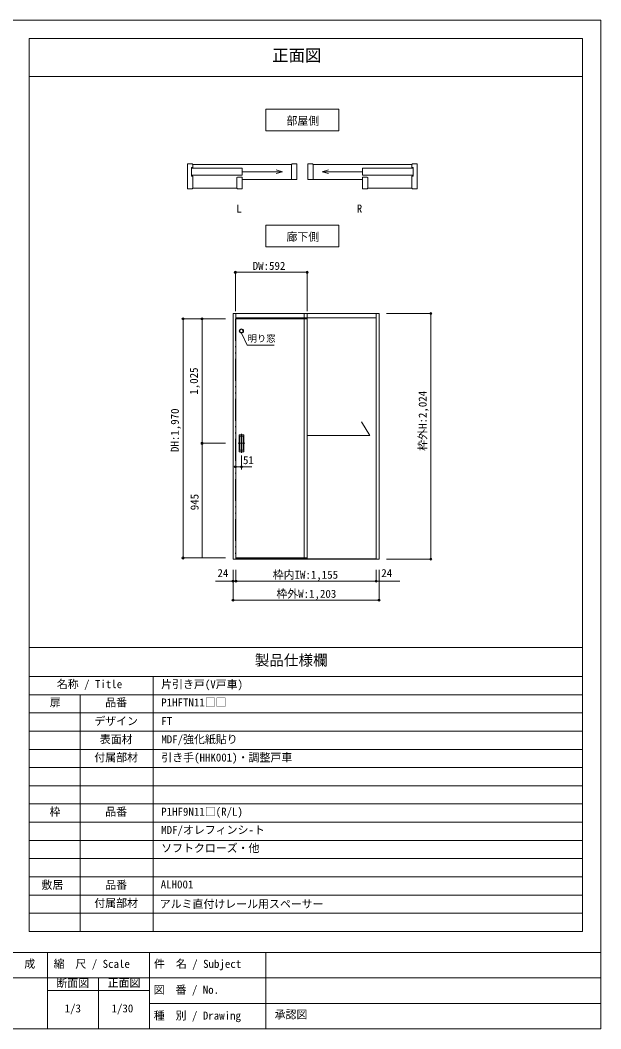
# Model space of a CAD drawing. Units: millimetres on the paper, enlarged 10 times, with parts at other scales. Extents: x -2000 to 2000, y -1385 to 1385.
# Drawn here: x 405 to 2000, y -1385 to 1385 of the extents above; entities that cross this region are included whole.
import ezdxf
from ezdxf.enums import TextEntityAlignment as Align

# ---------------------------------------------------------------- set-up
doc = ezdxf.new("R2010")
doc.units = ezdxf.units.MM
doc.header["$LTSCALE"] = 10
doc.header["$PDMODE"] = 32
doc.header["$PDSIZE"] = 6
doc.linetypes.add('DASHED_DOUBLE_DOTTED', pattern=[11, 6, -1.5, 0.25, -1.5, 0.25, -1.5])
doc.layers.add('1-1_0', color=7, linetype='Continuous', lineweight=18)
doc.layers.add('3-0', color=7, linetype='Continuous', lineweight=20)
doc.styles.add('ＭＳ ゴシック', font='')
doc.styles.get('ＭＳ ゴシック').set_extended_font_data('MS Gothic')

msp = doc.modelspace()

# ---------------------------------------------------------------- linework, layer by layer
at = {"layer": '1-1_0'}
for p, q in [((1950, 1335), (430, 1335)), ((430, -337.5), (430, 1335)), ((1950, -1117.5), (1950, 1335)), ((430, 1230), (1950, 1230)), ((430, -1117.5), (430, -337.5)), ((430, -337.5), (1950, -337.5)), ((430, -417.5), (1950, -417.5)), ((770, -1117.5), (770, -417.5)), ((430, -467.5), (1950, -467.5)), ((570, -1117.5), (570, -467.5)), ((430, -517.5), (1950, -517.5)), ((430, -567.5), (1950, -567.5)), ((430, -617.5), (1950, -617.5)), ((430, -667.5), (1950, -667.5)), ((430, -717.5), (1950, -717.5)), ((430, -767.5), (1950, -767.5)), ((430, -817.5), (1950, -817.5)), ((430, -867.5), (1950, -867.5)), ((430, -917.5), (1950, -917.5)), ((430, -967.5), (1950, -967.5)), ((430, -1017.5), (1950, -1017.5))]:
    msp.add_line(p, q, dxfattribs=at)
at = {"layer": '1-1_0', "lineweight": 20}
for p, q in [((430, -1067.5), (1950, -1067.5)), ((430, -1117.5), (1950, -1117.5)), ((2000, -1175), (-2000, -1175)), ((2000, -1175), (-2000, -1175)), ((480, -1175), (480, -1385)), ((760, -1175), (760, -1385)), ((1080, -1175), (1080, -1385)), ((2000, -1245), (-1190, -1245)), ((2000, -1245), (-1190, -1245)), ((620, -1245), (620, -1385)), ((760, -1280), (480, -1280)), ((2000, -1315), (760, -1315)), ((2000, -1315), (760, -1315)), ((-2000, -1385), (2000, -1385)), ((-2000, -1385), (2000, -1385))]:
    msp.add_line(p, q, dxfattribs=at)
at = {"layer": '1-1_0'}
msp.add_lwpolyline([(2000, -1385), (2000, 1385), (-2000, 1385), (-2000, -1385)], dxfattribs=at)
at = {"layer": '1-1_0', "lineweight": 20}
for points in [[(430, 1230), (1950, 1230), (430, 1230)], [(430, 1230), (430, -337.5), (430, 1230)]]:
    msp.add_lwpolyline(points, dxfattribs=at)
msp.add_lwpolyline([(430, 1230), (1950, 1230), (1950, -337.5), (430, -337.5)], close=True, dxfattribs=at)
at = {"layer": '3-0'}
for p, q in [((877.36, 990.19), (864.46, 990.19)), ((864.46, 921.79), (864.46, 990.19)), ((875.86, 980.59), (875.86, 957.04)), ((878.86, 980.59), (875.86, 980.59)), ((875.86, 978.79), (1014.87, 978.79)), ((878.86, 988.39), (1150.66, 988.39)), ((1014.87, 978.79), (1014.87, 958.99)), ((1125.21, 968.89), (1107.82, 973.55)), ((1150.66, 988.69), (1150.66, 947.59)), ((1165.06, 947.59), (1165.06, 990.19)), ((1195.06, 947.59), (1195.06, 990.19)), ((1209.46, 988.69), (1209.46, 947.59)), ((1481.26, 988.39), (1209.46, 988.39)), ((1234.91, 968.89), (1252.3, 973.55)), ((1484.26, 978.79), (1345.25, 978.79)), ((1345.25, 978.79), (1345.25, 958.99)), ((1481.26, 980.59), (1484.26, 980.59)), ((1482.76, 990.19), (1495.66, 990.19)), ((1484.26, 980.59), (1484.26, 957.04)), ((1495.66, 921.79), (1495.66, 990.19)), ((1014.87, 958.99), (875.86, 958.99)), ((875.86, 957.04), (878.86, 957.04)), ((1014.87, 968.89), (1125.21, 968.89)), ((1014.87, 921.79), (1014.87, 954.19)), ((1014.87, 947.59), (1165.06, 947.59)), ((1125.21, 968.89), (1107.82, 964.23)), ((1345.25, 947.59), (1195.06, 947.59)), ((1234.91, 968.89), (1252.3, 964.23)), ((1345.25, 968.89), (1234.91, 968.89)), ((1345.25, 958.99), (1484.26, 958.99)), ((1345.25, 921.79), (1345.25, 954.19)), ((1484.26, 957.04), (1481.26, 957.04)), ((877.36, 921.79), (864.46, 921.79)), ((878.86, 923.59), (1000.47, 923.59)), ((1481.26, 923.59), (1359.65, 923.59)), ((1482.76, 921.79), (1495.66, 921.79)), ((997.79, 579.59), (989.79, 579.59)), ((996.12, 564.82), (1193.45, 564.82)), ((997.79, 579.59), (1185.45, 579.59)), ((997.79, 567.59), (1185.45, 567.59)), ((1193.45, 579.59), (1185.45, 579.59)), ((1193.45, -93.85), (1193.45, 579.59)), ((1193.45, 579.59), (1390.79, 579.59)), ((1193.45, 569.92), (1193.45, -93.08)), ((1193.45, 567.59), (1193.45, -94.08)), ((1193.45, 567.59), (1382.79, 567.59)), ((1193.45, 564.82), (1193.45, -94.18)), ((1382.79, 579.59), (1382.79, 571.59)), ((1390.79, 579.59), (1382.79, 579.59)), ((1365.06, 244.09), (1342.5, 281.81)), ((1003.87, 223.15), (1022.15, 223.15)), ((1013.12, 249.25), (1013.12, 196.98)), ((1193.45, 244.09), (1365.06, 244.09)), ((996.12, -91.85), (1193.45, -91.85)), ((997.79, -94.18), (1382.79, -94.18)), ((997.79, -95.08), (1382.79, -95.08))]:
    msp.add_line(p, q, dxfattribs=at)
at = {"layer": '3-0', "color": 4, "lineweight": 9}
for p, q in [((996.12, 692.67), (996.12, 585.51)), ((996.12, 692.67), (1193.45, 692.67)), ((1193.45, 692.67), (1193.45, 585.51)), ((852.4, 564.82), (969.18, 564.82)), ((852.4, 564.82), (852.4, -91.85)), ((904.72, 564.82), (969.18, 564.82)), ((904.72, 223.15), (904.72, 564.82)), ((1411.63, 579.59), (1532.98, 579.59)), ((1532.98, 579.59), (1532.98, -95.08)), ((1028.31, 492.39), (1012.98, 525.66)), ((1102.66, 492.39), (1028.31, 492.39)), ((904.72, 223.15), (969.18, 223.15)), ((904.72, -91.85), (904.72, 223.15)), ((1013.12, 189.25), (1013.12, 151.4)), ((996.12, 158.52), (1041.01, 158.52)), ((852.4, -91.85), (969.18, -91.85)), ((1124.12, -91.85), (1030.79, -91.85)), ((1411.63, -95.08), (1532.98, -95.08)), ((989.79, -124.9), (989.79, -155.57)), ((989.79, -124.9), (989.79, -155.57)), ((997.79, -124.9), (997.79, -155.57)), ((1382.79, -155.57), (1382.79, -124.9)), ((1390.79, -124.9), (1390.79, -155.57)), ((997.79, -155.57), (941.26, -155.57)), ((989.79, -155.57), (989.79, -207.9)), ((997.79, -155.57), (1447.79, -155.57)), ((1382.79, -155.57), (1439.32, -155.57)), ((1390.79, -207.9), (1390.79, -155.57)), ((989.79, -207.9), (1390.79, -207.9))]:
    msp.add_line(p, q, dxfattribs=at)
at = {"layer": '3-0', "linetype": 'DASHED_DOUBLE_DOTTED'}
msp.add_line((996.12, 564.82), (996.12, -91.85), dxfattribs=at)
at = {"layer": '3-0', "color": 3}
for p, q in [((1006.79, 246.49), (1019.45, 246.49)), ((1006.79, 199.82), (1006.79, 246.49)), ((1006.79, 242.49), (1019.45, 242.49)), ((1008.45, 203.82), (1008.45, 242.49)), ((1017.79, 242.49), (1017.79, 203.82)), ((1019.45, 246.49), (1019.45, 199.82)), ((1019.45, 203.82), (1006.79, 203.82)), ((1019.45, 199.82), (1006.79, 199.82))]:
    msp.add_line(p, q, dxfattribs=at)
at = {"layer": '3-0'}
for points in [[(1080.06, 1140.93), (1280.06, 1140.93), (1280.06, 1080.93), (1080.06, 1080.93)], [(1080.06, 762.25), (1280.06, 762.25), (1280.06, 822.25), (1080.06, 822.25)]]:
    msp.add_lwpolyline(points, close=True, dxfattribs=at)
for points in [[(877.36, 990.19), (878.86, 988.69), (878.86, 980.59)], [(1150.66, 988.69), (1152.16, 990.19), (1165.06, 990.19)], [(1209.46, 988.69), (1207.96, 990.19), (1195.06, 990.19)], [(1482.76, 990.19), (1481.26, 988.69), (1481.26, 980.59)], [(877.36, 921.79), (878.86, 923.29), (878.86, 957.04)], [(1000.47, 923.29), (1000.47, 952.69), (1001.97, 954.19), (1014.87, 954.19)], [(1359.65, 923.29), (1359.65, 952.69), (1358.15, 954.19), (1345.25, 954.19)], [(1482.76, 921.79), (1481.26, 923.29), (1481.26, 957.04)], [(1000.47, 923.29), (1001.97, 921.79), (1014.87, 921.79)], [(1359.65, 923.29), (1358.15, 921.79), (1345.25, 921.79)], [(997.79, -95.08), (997.79, 579.59), (989.79, 579.59)], [(989.79, 579.59), (989.79, -95.08), (997.79, -95.08)], [(1185.45, 579.59), (1185.45, -94.18), (1193.45, -94.18)], [(1185.45, 567.59), (1193.45, 567.59), (1193.45, -94.08)], [(1382.79, 579.59), (1382.79, -95.08), (1390.79, -95.08), (1390.79, 579.59)]]:
    msp.add_lwpolyline(points, dxfattribs=at)
at = {"layer": '3-0', "color": 3}
for radius in [5.83, 4.5]:
    msp.add_circle((1012.79, 531.49), radius, dxfattribs=at)
at = {"layer": '3-0', "color": 4}
for p in [(996.12, 692.67), (1193.45, 692.67), (1532.98, 579.59), (852.4, 564.82), (904.72, 564.82), (904.72, 223.15), (996.12, 158.52), (1013.12, 158.52), (852.4, -91.85), (1532.98, -95.08), (989.79, -155.57), (997.79, -155.57), (1382.79, -155.57), (989.79, -207.9), (1390.79, -207.9)]:
    msp.add_point(p, dxfattribs=at)

# ---------------------------------------------------------------- texts
at = {"layer": '1-1_0', "style": 'ＭＳ ゴシック'}
for s, height, p in [('正面図', 32.99, (1097.24, 1261.98)), ('製品仕様欄', 29.33, (1049.4, -396.07)), ('名称 / Title', 21.99, (505.64, -456.06)), ('片引き戸(V戸車)', 21.99, (792.33, -456.36)), ('扉', 21.99, (486.33, -506.36)), ('品番', 21.99, (638.67, -506.36)), ('P1HFTN11□□', 21.99, (792.33, -506.36)), ('デザイン', 21.99, (608.75, -557.5)), ('FT', 21.99, (792.7, -557.5)), ('表面材', 21.99, (623.75, -607.5)), ('MDF/強化紙貼り', 21.99, (792.7, -607.5)), ('付属部材', 21.99, (608.75, -657.5)), ('引き手(HHK001)・調整戸車', 21.99, (792.7, -657.5)), ('枠', 21.99, (485.67, -806.36)), ('品番', 21.99, (638.67, -806.36)), ('P1HF9N11□(R/L)', 21.99, (792.33, -806.36)), ('MDF/オレフィンシ-ト', 21.99, (792.33, -856.36)), ('ソフトクローズ・他', 21.99, (792.33, -906.36)), ('敷居', 21.99, (463.65, -1007.36)), ('品番', 21.99, (638.75, -1007.5)), ('ALH001', 21.99, (791.06, -1005.99)), ('付属部材', 21.99, (608.75, -1057.5)), ('アルミ直付けレール用スペーサー', 21.99, (788.47, -1059.75)), ('作\u3000成', 21.99, (356.17, -1224.21)), ('縮\u3000尺 / Scale', 21.99, (496.68, -1224.21)), ('件\u3000名 / Subject', 21.99, (772.61, -1224.24)), ('断面図', 21.99, (504.6, -1277.15)), ('正面図', 21.99, (645.4, -1276.44)), ('図\u3000番 / No.', 21.99, (771.77, -1295.35)), ('1/3', 21.99, (527.17, -1346.45)), ('1/30', 21.99, (655.92, -1346.45)), ('種\u3000別 / Drawing', 21.99, (771.94, -1366.29)), ('承認図', 21.99, (1104.03, -1363.1))]:
    msp.add_text(s, height=height, dxfattribs=at).set_placement(p, align=Align.BOTTOM_LEFT)
at = {"layer": '3-0', "style": 'ＭＳ ゴシック'}
for s, height, p in [('部屋側', 21.99, (1136.46, 1090.93)), ('L', 21.99, (998.92, 850.05)), ('R', 21.99, (1329.52, 850.05)), ('廊下側', 21.99, (1136.46, 772.25)), ('DW:592', 21.99, (1043.74, 692.67)), ('明り窓', 18.33, (1029.64, 496.08)), ('51', 21.99, (1017.02, 159.16)), ('24', 21.99, (946.92, -150.9)), ('枠内IW:1,155', 21.99, (1098.66, -155.57)), ('24', 21.99, (1396.98, -150.9)), ('枠外W:1,203', 21.99, (1108.66, -207.9))]:
    msp.add_text(s, height=height, dxfattribs=at).set_placement(p, align=Align.BOTTOM_LEFT)
for s, p in [('1,025', (899.72, 356.49)), ('枠外H:2,024', (1527.98, 202.42)), ('DH:1,970', (847.4, 198.99)), ('945', (901.52, 39.07))]:
    msp.add_text(s, height=21.99, rotation=90, dxfattribs=at).set_placement(p, align=Align.BOTTOM_LEFT)

doc.saveas('drawing.dxf')
